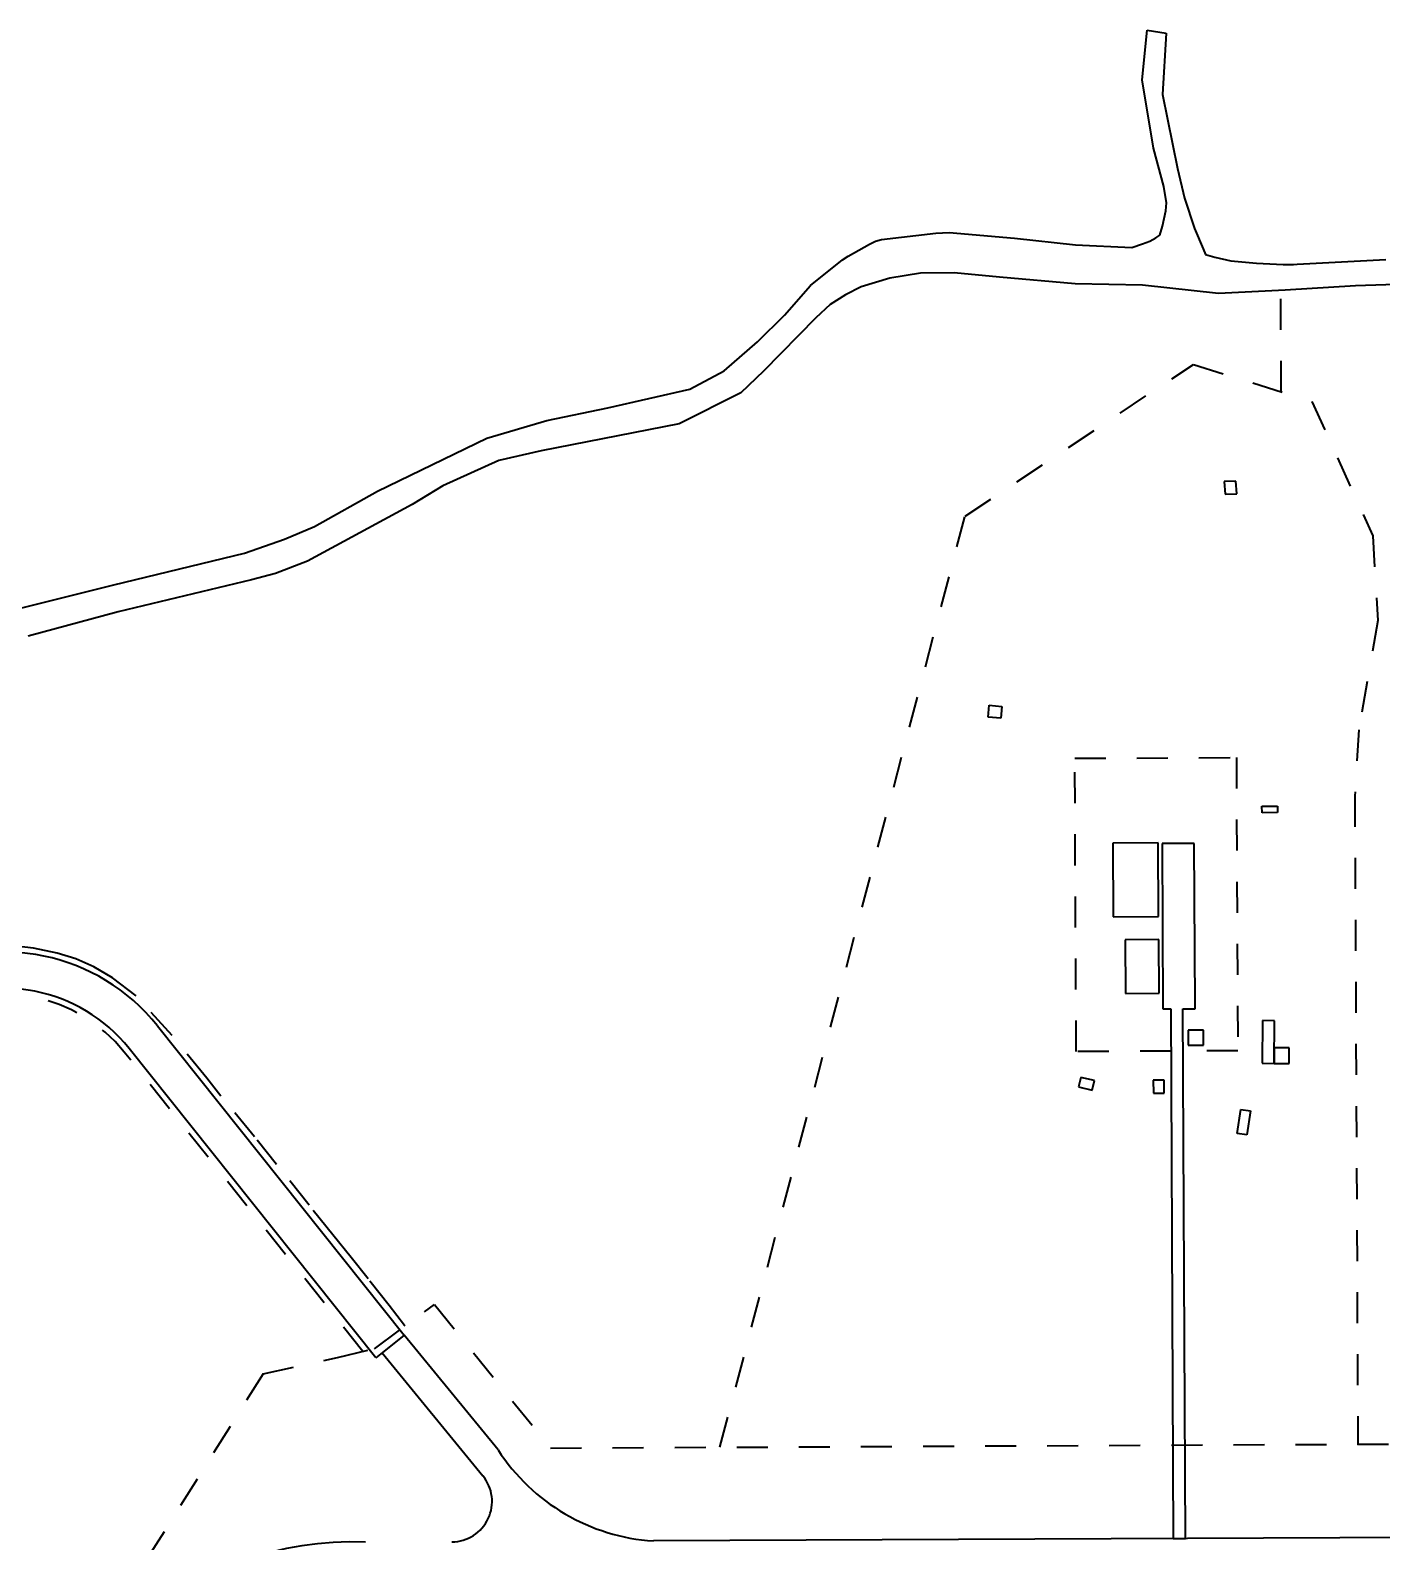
# Model space of a CAD drawing. Header units: metres. Extents: x 625987 to 635197, y 3048449 to 3066446.
# Drawn here: x 634611.332 to 634615.686, y 3063200.987 to 3063205.858 of the extents above; entities that cross this region are included whole.
import ezdxf

# ---------------------------------------------------------------- set-up
doc = ezdxf.new("R2010")
doc.units = ezdxf.units.M
doc.linetypes.add('DASHED', pattern=[0.75, 0.5, -0.25])
for name, color, linetype, lineweight in [('C-BLDG', 253, 'Continuous', 5), ('C-FENC-AIRF-SECU', 253, 'DASHED', 0), ('C-ROAD-AIRF', 253, 'Continuous', 5), ('C-ROAD-LAND', 253, 'Continuous', 9)]:
    doc.layers.add(name, color=color, linetype=linetype, lineweight=lineweight)

msp = doc.modelspace()

# ---------------------------------------------------------------- linework, layer by layer
at = {"layer": 'C-BLDG', "lineweight": 40}
for p, q in [((634615.2152, 3063204.4051, 24568986.0801), (634615.1778, 3063204.4036, 24568986.0801)), ((634615.2152, 3063204.4051, 24568986.0801), (634615.1778, 3063204.4036, 24568986.0801)), ((634615.1778, 3063204.4036, 24568986.0801), (634615.1814, 3063204.3624, 24568986.0801)), ((634615.1778, 3063204.4036, 24568986.0801), (634615.1814, 3063204.3624, 24568986.0801)), ((634615.2192, 3063204.3638, 24568986.0801), (634615.2152, 3063204.4051, 24568986.0801)), ((634615.2192, 3063204.3638, 24568986.0801), (634615.2152, 3063204.4051, 24568986.0801)), ((634615.1814, 3063204.3624, 24568986.0801), (634615.2192, 3063204.3638, 24568986.0801)), ((634615.1814, 3063204.3624, 24568986.0801), (634615.2192, 3063204.3638, 24568986.0801)), ((634614.4179, 3063203.6442, 24568986.0801), (634614.421, 3063203.6824, 24568986.0801)), ((634614.4179, 3063203.6442, 24568986.0801), (634614.421, 3063203.6824, 24568986.0801)), ((634614.421, 3063203.6824, 24568986.0801), (634614.462, 3063203.6781, 24568986.0801)), ((634614.421, 3063203.6824, 24568986.0801), (634614.462, 3063203.6781, 24568986.0801)), ((634614.462, 3063203.6781, 24568986.0801), (634614.4589, 3063203.6408, 24568986.0801)), ((634614.462, 3063203.6781, 24568986.0801), (634614.4589, 3063203.6408, 24568986.0801)), ((634614.4589, 3063203.6408, 24568986.0801), (634614.4179, 3063203.6442, 24568986.0801)), ((634614.4589, 3063203.6408, 24568986.0801), (634614.4179, 3063203.6442, 24568986.0801)), ((634615.3, 3063203.3363, 24568986.0801), (634615.2997, 3063203.3571, 24568986.0801)), ((634615.2997, 3063203.3571, 24568986.0801), (634615.2999, 3063203.3571, 24568986.0801)), ((634615.3, 3063203.3363, 24568986.0801), (634615.2997, 3063203.3571, 24568986.0801)), ((634615.2997, 3063203.3571, 24568986.0801), (634615.2999, 3063203.3571, 24568986.0801)), ((634615.2999, 3063203.3571, 24568986.0801), (634615.3495, 3063203.3578, 24568986.0801)), ((634615.2999, 3063203.3571, 24568986.0801), (634615.3495, 3063203.3578, 24568986.0801)), ((634615.3495, 3063203.337, 24568986.0801), (634615.3, 3063203.3363, 24568986.0801)), ((634615.3495, 3063203.337, 24568986.0801), (634615.3, 3063203.3363, 24568986.0801)), ((634615.3495, 3063203.3578, 24568986.0801), (634615.3495, 3063203.337, 24568986.0801)), ((634615.3495, 3063203.3578, 24568986.0801), (634615.3495, 3063203.337, 24568986.0801)), ((634614.9659, 3063203.2398, 24568986.0801), (634614.819, 3063203.2382, 24568986.0801)), ((634614.9659, 3063203.2398, 24568986.0801), (634614.819, 3063203.2382, 24568986.0801)), ((634614.819, 3063203.2382, 24568986.0801), (634614.8201, 3063203.0004, 24568986.0801)), ((634614.819, 3063203.2382, 24568986.0801), (634614.8201, 3063203.0004, 24568986.0801)), ((634614.967, 3063203.0019, 24568986.0801), (634614.9659, 3063203.2398, 24568986.0801)), ((634614.967, 3063203.0019, 24568986.0801), (634614.9659, 3063203.2398, 24568986.0801)), ((634614.8201, 3063203.0004, 24568986.0801), (634614.967, 3063203.0019, 24568986.0801)), ((634614.8201, 3063203.0004, 24568986.0801), (634614.967, 3063203.0019, 24568986.0801)), ((634614.9673, 3063202.9279, 24568986.0801), (634614.8594, 3063202.9268, 24568986.0801)), ((634614.9673, 3063202.9279, 24568986.0801), (634614.8594, 3063202.9268, 24568986.0801)), ((634614.8594, 3063202.9268, 24568986.0801), (634614.8606, 3063202.7539, 24568986.0801)), ((634614.8594, 3063202.9268, 24568986.0801), (634614.8606, 3063202.7539, 24568986.0801)), ((634614.9684, 3063202.755, 24568986.0801), (634614.9673, 3063202.9279, 24568986.0801)), ((634614.9684, 3063202.755, 24568986.0801), (634614.9673, 3063202.9279, 24568986.0801)), ((634614.8606, 3063202.7539, 24568986.0801), (634614.9684, 3063202.755, 24568986.0801)), ((634614.8606, 3063202.7539, 24568986.0801), (634614.9684, 3063202.755, 24568986.0801)), ((634615.3011, 3063202.6665, 24568986.0801), (634615.3003, 3063202.5288, 24568986.0801)), ((634615.3011, 3063202.6665, 24568986.0801), (634615.3003, 3063202.5288, 24568986.0801)), ((634615.3399, 3063202.6658, 24568986.0801), (634615.3011, 3063202.6665, 24568986.0801)), ((634615.3399, 3063202.6658, 24568986.0801), (634615.3011, 3063202.6665, 24568986.0801)), ((634615.3391, 3063202.5282, 24568986.0801), (634615.3399, 3063202.6658, 24568986.0801)), ((634615.3391, 3063202.5282, 24568986.0801), (634615.3399, 3063202.6658, 24568986.0801)), ((634615.111, 3063202.636, 24568986.0801), (634615.0621, 3063202.6353, 24568986.0801)), ((634615.111, 3063202.636, 24568986.0801), (634615.0621, 3063202.6353, 24568986.0801)), ((634615.0621, 3063202.6353, 24568986.0801), (634615.0621, 3063202.5869, 24568986.0801)), ((634615.0621, 3063202.6353, 24568986.0801), (634615.0621, 3063202.5869, 24568986.0801)), ((634615.111, 3063202.5876, 24568986.0801), (634615.111, 3063202.636, 24568986.0801)), ((634615.111, 3063202.5876, 24568986.0801), (634615.111, 3063202.636, 24568986.0801)), ((634615.0621, 3063202.5869, 24568986.0801), (634615.111, 3063202.5876, 24568986.0801)), ((634615.0621, 3063202.5869, 24568986.0801), (634615.111, 3063202.5876, 24568986.0801)), ((634615.3394, 3063202.5785, 24568986.0801), (634615.3391, 3063202.5282, 24568986.0801)), ((634615.3394, 3063202.5785, 24568986.0801), (634615.3391, 3063202.5282, 24568986.0801)), ((634615.3874, 3063202.5784, 24568986.0801), (634615.3394, 3063202.5785, 24568986.0801)), ((634615.3874, 3063202.5784, 24568986.0801), (634615.3394, 3063202.5785, 24568986.0801)), ((634615.3873, 3063202.5281, 24568986.0801), (634615.3874, 3063202.5784, 24568986.0801)), ((634615.3873, 3063202.5281, 24568986.0801), (634615.3874, 3063202.5784, 24568986.0801)), ((634615.3003, 3063202.5288, 24568986.0801), (634615.3391, 3063202.5282, 24568986.0801)), ((634615.3003, 3063202.5288, 24568986.0801), (634615.3391, 3063202.5282, 24568986.0801)), ((634615.3391, 3063202.5282, 24568986.0801), (634615.3873, 3063202.5281, 24568986.0801)), ((634615.3391, 3063202.5282, 24568986.0801), (634615.3873, 3063202.5281, 24568986.0801)), ((634614.716, 3063202.4835, 24568986.0801), (634614.7088, 3063202.4531, 24568986.0801)), ((634614.716, 3063202.4835, 24568986.0801), (634614.7088, 3063202.4531, 24568986.0801)), ((634614.7088, 3063202.4531, 24568986.0801), (634614.7533, 3063202.4426, 24568986.0801)), ((634614.7088, 3063202.4531, 24568986.0801), (634614.7533, 3063202.4426, 24568986.0801)), ((634614.7604, 3063202.473, 24568986.0801), (634614.716, 3063202.4835, 24568986.0801)), ((634614.7604, 3063202.473, 24568986.0801), (634614.716, 3063202.4835, 24568986.0801)), ((634614.7533, 3063202.4426, 24568986.0801), (634614.7604, 3063202.473, 24568986.0801)), ((634614.7533, 3063202.4426, 24568986.0801), (634614.7604, 3063202.473, 24568986.0801)), ((634614.7604, 3063202.473, 24568986.0801), (634614.7604, 3063202.473, 24568986.0801)), ((634614.7604, 3063202.473, 24568986.0801), (634614.7604, 3063202.473, 24568986.0801)), ((634614.9848, 3063202.475, 24568986.0801), (634614.9497, 3063202.4747, 24568986.0801)), ((634614.9848, 3063202.475, 24568986.0801), (634614.9497, 3063202.4747, 24568986.0801)), ((634614.9497, 3063202.4747, 24568986.0801), (634614.95, 3063202.4325, 24568986.0801)), ((634614.9497, 3063202.4747, 24568986.0801), (634614.95, 3063202.4325, 24568986.0801)), ((634614.9851, 3063202.4327, 24568986.0801), (634614.9848, 3063202.475, 24568986.0801)), ((634614.9851, 3063202.4327, 24568986.0801), (634614.9848, 3063202.475, 24568986.0801)), ((634614.95, 3063202.4325, 24568986.0801), (634614.9851, 3063202.4327, 24568986.0801)), ((634614.95, 3063202.4325, 24568986.0801), (634614.9851, 3063202.4327, 24568986.0801)), ((634615.2201, 3063202.303, 24568986.0801), (634615.2314, 3063202.3802, 24568986.0801)), ((634615.2201, 3063202.303, 24568986.0801), (634615.2314, 3063202.3802, 24568986.0801)), ((634615.2314, 3063202.3802, 24568986.0801), (634615.2625, 3063202.3757, 24568986.0801)), ((634615.2314, 3063202.3802, 24568986.0801), (634615.2625, 3063202.3757, 24568986.0801)), ((634615.2625, 3063202.3757, 24568986.0801), (634615.2512, 3063202.2985, 24568986.0801)), ((634615.2625, 3063202.3757, 24568986.0801), (634615.2512, 3063202.2985, 24568986.0801)), ((634615.2512, 3063202.2985, 24568986.0801), (634615.2201, 3063202.303, 24568986.0801)), ((634615.2512, 3063202.2985, 24568986.0801), (634615.2201, 3063202.303, 24568986.0801))]:
    msp.add_line(p, q, dxfattribs=at)
at = {"layer": 'C-FENC-AIRF-SECU', "lineweight": 40, "ltscale": 0.2}
for p, q in [((634615.3592, 3063204.9924, 24568986.0801), (634615.3606, 3063204.6929, 24568986.0801)), ((634615.3592, 3063204.9924, 24568986.0801), (634615.3606, 3063204.6929, 24568986.0801)), ((634614.3432, 3063204.2918, 24568986.0801), (634615.0789, 3063204.7807, 24568986.0801)), ((634614.3432, 3063204.2918, 24568986.0801), (634615.0789, 3063204.7807, 24568986.0801)), ((634615.0789, 3063204.7807, 24568986.0801), (634615.4608, 3063204.6617, 24568986.0801)), ((634615.0789, 3063204.7807, 24568986.0801), (634615.4608, 3063204.6617, 24568986.0801)), ((634615.4608, 3063204.6617, 24568986.0801), (634615.6564, 3063204.2285, 24568986.0801)), ((634615.4608, 3063204.6617, 24568986.0801), (634615.6564, 3063204.2285, 24568986.0801)), ((634613.5539, 3063201.2915, 24568986.0801), (634614.3432, 3063204.2918, 24568986.0801)), ((634613.5539, 3063201.2915, 24568986.0801), (634614.3432, 3063204.2918, 24568986.0801)), ((634615.6564, 3063204.2285, 24568986.0801), (634615.673, 3063203.9557, 24568986.0801)), ((634615.6564, 3063204.2285, 24568986.0801), (634615.673, 3063203.9557, 24568986.0801)), ((634615.673, 3063203.9557, 24568986.0801), (634615.6116, 3063203.6038, 24568986.0801)), ((634615.673, 3063203.9557, 24568986.0801), (634615.6116, 3063203.6038, 24568986.0801)), ((634615.6116, 3063203.6038, 24568986.0801), (634615.5989, 3063203.3912, 24568986.0801)), ((634615.6116, 3063203.6038, 24568986.0801), (634615.5989, 3063203.3912, 24568986.0801)), ((634614.6969, 3063203.5116, 24568986.0801), (634615.2173, 3063203.5141, 24568986.0801)), ((634614.6969, 3063203.5116, 24568986.0801), (634615.2173, 3063203.5141, 24568986.0801)), ((634614.7014, 3063202.5667, 24568986.0801), (634614.6969, 3063203.5116, 24568986.0801)), ((634614.7014, 3063202.5667, 24568986.0801), (634614.6969, 3063203.5116, 24568986.0801)), ((634615.2173, 3063203.5141, 24568986.0801), (634615.2218, 3063202.5691, 24568986.0801)), ((634615.2173, 3063203.5141, 24568986.0801), (634615.2218, 3063202.5691, 24568986.0801)), ((634615.5989, 3063203.3912, 24568986.0801), (634615.6088, 3063201.2989, 24568986.0801)), ((634615.5989, 3063203.3912, 24568986.0801), (634615.6088, 3063201.2989, 24568986.0801)), ((634611.3423, 3063202.8995, 24568986.0801), (634611.2863, 3063202.9068, 24568986.0801)), ((634611.3423, 3063202.8995, 24568986.0801), (634611.2863, 3063202.9068, 24568986.0801)), ((634611.4188, 3063202.8841, 24568986.0801), (634611.3423, 3063202.8995, 24568986.0801)), ((634611.4188, 3063202.8841, 24568986.0801), (634611.3423, 3063202.8995, 24568986.0801)), ((634611.4784, 3063202.865, 24568986.0801), (634611.4188, 3063202.8841, 24568986.0801)), ((634611.4784, 3063202.865, 24568986.0801), (634611.4188, 3063202.8841, 24568986.0801)), ((634611.5366, 3063202.8393, 24568986.0801), (634611.4784, 3063202.865, 24568986.0801)), ((634611.5366, 3063202.8393, 24568986.0801), (634611.4784, 3063202.865, 24568986.0801)), ((634611.5967, 3063202.8044, 24568986.0801), (634611.5366, 3063202.8393, 24568986.0801)), ((634611.5967, 3063202.8044, 24568986.0801), (634611.5366, 3063202.8393, 24568986.0801)), ((634611.6729, 3063202.7458, 24568986.0801), (634611.5967, 3063202.8044, 24568986.0801)), ((634611.6729, 3063202.7458, 24568986.0801), (634611.5967, 3063202.8044, 24568986.0801)), ((634611.7889, 3063202.618, 24568986.0801), (634611.6729, 3063202.7458, 24568986.0801)), ((634611.7889, 3063202.618, 24568986.0801), (634611.6729, 3063202.7458, 24568986.0801)), ((634611.9007, 3063202.481, 24568986.0801), (634611.7889, 3063202.618, 24568986.0801)), ((634611.9007, 3063202.481, 24568986.0801), (634611.7889, 3063202.618, 24568986.0801)), ((634612.4036, 3063201.6004, 24568986.0801), (634611.635, 3063202.5647, 24568986.0801)), ((634612.4036, 3063201.6004, 24568986.0801), (634611.635, 3063202.5647, 24568986.0801)), ((634615.007, 3063202.5682, 24568986.0801), (634614.7014, 3063202.5667, 24568986.0801)), ((634615.007, 3063202.5682, 24568986.0801), (634614.7014, 3063202.5667, 24568986.0801)), ((634615.2218, 3063202.5691, 24568986.0801), (634615.0435, 3063202.5682, 24568986.0801)), ((634615.2218, 3063202.5691, 24568986.0801), (634615.0435, 3063202.5682, 24568986.0801)), ((634611.9464, 3063202.4232, 24568986.0801), (634611.9007, 3063202.481, 24568986.0801)), ((634611.9464, 3063202.4232, 24568986.0801), (634611.9007, 3063202.481, 24568986.0801)), ((634612.0541, 3063202.2918, 24568986.0801), (634611.9464, 3063202.4232, 24568986.0801)), ((634612.0541, 3063202.2918, 24568986.0801), (634611.9464, 3063202.4232, 24568986.0801)), ((634612.1257, 3063202.2032, 24568986.0801), (634612.0541, 3063202.2918, 24568986.0801)), ((634612.1257, 3063202.2032, 24568986.0801), (634612.0541, 3063202.2918, 24568986.0801)), ((634612.2303, 3063202.0714, 24568986.0801), (634612.1257, 3063202.2032, 24568986.0801)), ((634612.2303, 3063202.0714, 24568986.0801), (634612.1257, 3063202.2032, 24568986.0801)), ((634612.3062, 3063201.9761, 24568986.0801), (634612.2303, 3063202.0714, 24568986.0801)), ((634612.3062, 3063201.9761, 24568986.0801), (634612.2303, 3063202.0714, 24568986.0801)), ((634612.3654, 3063201.9028, 24568986.0801), (634612.3062, 3063201.9761, 24568986.0801)), ((634612.3654, 3063201.9028, 24568986.0801), (634612.3062, 3063201.9761, 24568986.0801)), ((634612.4202, 3063201.8338, 24568986.0801), (634612.3654, 3063201.9028, 24568986.0801)), ((634612.4202, 3063201.8338, 24568986.0801), (634612.3654, 3063201.9028, 24568986.0801)), ((634612.4883, 3063201.7485, 24568986.0801), (634612.4202, 3063201.8338, 24568986.0801)), ((634612.4883, 3063201.7485, 24568986.0801), (634612.4202, 3063201.8338, 24568986.0801)), ((634612.4412, 3063201.6092, 24568986.0801), (634612.6346, 3063201.7513, 24568986.0801)), ((634612.4412, 3063201.6092, 24568986.0801), (634612.6346, 3063201.7513, 24568986.0801)), ((634612.5376, 3063201.684, 24568986.0801), (634612.4883, 3063201.7485, 24568986.0801)), ((634612.5376, 3063201.684, 24568986.0801), (634612.4883, 3063201.7485, 24568986.0801)), ((634612.6346, 3063201.7513, 24568986.0801), (634613.0079, 3063201.289, 24568986.0801)), ((634612.6346, 3063201.7513, 24568986.0801), (634613.0079, 3063201.289, 24568986.0801)), ((634612.5395, 3063201.6814, 24568986.0801), (634612.5376, 3063201.684, 24568986.0801)), ((634612.5395, 3063201.6814, 24568986.0801), (634612.5376, 3063201.684, 24568986.0801)), ((634612.0823, 3063201.5277, 24568986.0801), (634612.3217, 3063201.5812, 24568986.0801)), ((634612.0823, 3063201.5277, 24568986.0801), (634612.3217, 3063201.5812, 24568986.0801)), ((634612.3217, 3063201.5812, 24568986.0801), (634612.4412, 3063201.6092, 24568986.0801)), ((634612.3217, 3063201.5812, 24568986.0801), (634612.4412, 3063201.6092, 24568986.0801)), ((634612.0823, 3063201.5277, 24568986.0801), (634611.6273, 3063200.8027, 24568986.0801)), ((634612.0823, 3063201.5277, 24568986.0801), (634611.6273, 3063200.8027, 24568986.0801)), ((634613.0079, 3063201.289, 24568986.0801), (634616.4197, 3063201.3052, 24568986.0801)), ((634613.0079, 3063201.289, 24568986.0801), (634616.4197, 3063201.3052, 24568986.0801))]:
    msp.add_line(p, q, dxfattribs=at)
msp.add_ellipse((634611.2487, 3063202.2568, 24568986.0801), major_axis=(0.3493, 0.3493), ratio=1, start_param=6.170695, end_param=8.990334, dxfattribs=at)
msp.add_ellipse((634611.2487, 3063202.2568, 24568986.0801), major_axis=(0.3493, 0.3493), ratio=1, start_param=6.170695, end_param=8.990334, dxfattribs=at)
at = {"layer": 'C-ROAD-AIRF', "lineweight": 40}
for p, q in [((634615.0819, 3063203.2376, 24568986.0801), (634614.9779, 3063203.2371, 24568986.0801)), ((634615.0819, 3063203.2376, 24568986.0801), (634614.9779, 3063203.2371, 24568986.0801)), ((634614.9779, 3063203.2371, 24568986.0801), (634614.9804, 3063202.7043, 24568986.0801)), ((634614.9779, 3063203.2371, 24568986.0801), (634614.9804, 3063202.7043, 24568986.0801)), ((634615.0843, 3063202.7178, 24568986.0801), (634615.0819, 3063203.2376, 24568986.0801)), ((634615.0843, 3063202.7178, 24568986.0801), (634615.0819, 3063203.2376, 24568986.0801)), ((634614.9804, 3063202.7043, 24568986.0801), (634615.0059, 3063202.7044, 24568986.0801)), ((634614.9804, 3063202.7043, 24568986.0801), (634615.0059, 3063202.7044, 24568986.0801)), ((634614.9804, 3063202.7043, 24568986.0801), (634614.9804, 3063202.7043, 24568986.0801)), ((634614.9804, 3063202.7043, 24568986.0801), (634614.9804, 3063202.7043, 24568986.0801)), ((634615.0059, 3063202.7044, 24568986.0801), (634615.014, 3063200.9974, 24568986.0801)), ((634615.0059, 3063202.7044, 24568986.0801), (634615.014, 3063200.9974, 24568986.0801)), ((634615.0449, 3063202.7046, 24568986.0801), (634615.0844, 3063202.7048, 24568986.0801)), ((634615.0449, 3063202.7046, 24568986.0801), (634615.0844, 3063202.7048, 24568986.0801)), ((634615.053, 3063200.9975, 24568986.0801), (634615.0449, 3063202.7046, 24568986.0801)), ((634615.053, 3063200.9975, 24568986.0801), (634615.0449, 3063202.7046, 24568986.0801)), ((634615.0844, 3063202.7048, 24568986.0801), (634615.0843, 3063202.7178, 24568986.0801)), ((634615.0844, 3063202.7048, 24568986.0801), (634615.0843, 3063202.7178, 24568986.0801)), ((634612.5366, 3063201.6524, 24568986.0801), (634612.4654, 3063201.5958, 24568986.0801)), ((634612.5366, 3063201.6524, 24568986.0801), (634612.4654, 3063201.5958, 24568986.0801)), ((634612.839, 3063201.2834, 24568986.0801), (634612.5366, 3063201.6524, 24568986.0801)), ((634612.839, 3063201.2834, 24568986.0801), (634612.5366, 3063201.6524, 24568986.0801)), ((634612.4654, 3063201.5958, 24568986.0801), (634612.7902, 3063201.1993, 24568986.0801)), ((634612.4654, 3063201.5958, 24568986.0801), (634612.7902, 3063201.1993, 24568986.0801)), ((634616.3248, 3063201.0033, 24568986.0801), (634613.3393, 3063200.9898, 24568986.0801)), ((634616.3248, 3063201.0033, 24568986.0801), (634613.3393, 3063200.9898, 24568986.0801)), ((634615.014, 3063200.9974, 24568986.0801), (634615.053, 3063200.9975, 24568986.0801)), ((634615.014, 3063200.9974, 24568986.0801), (634615.053, 3063200.9975, 24568986.0801))]:
    msp.add_line(p, q, dxfattribs=at)
for centre, major_axis, start_param, end_param in [((634613.3811, 3063201.6342, 24568986.0801), (0.4567, 0.4567), 2.930544, 3.862119), ((634613.3811, 3063201.6342, 24568986.0801), (0.4567, 0.4567), 2.930544, 3.862119), ((634612.6897, 3063201.1169, 24568986.0801), (0.0919, 0.0919), 3.931729, 6.184208), ((634612.6897, 3063201.1169, 24568986.0801), (0.0919, 0.0919), 3.931729, 6.184208), ((634612.3675, 3063199.9587, 24568986.0801), (-0.7269, 0.7269), -0.828296, 0.722305), ((634612.3675, 3063199.9587, 24568986.0801), (-0.7269, 0.7269), -0.828296, 0.722305)]:
    msp.add_ellipse(centre, major_axis=major_axis, ratio=1, start_param=start_param, end_param=end_param, dxfattribs=at)
at = {"layer": 'C-ROAD-LAND', "lineweight": 40}
for p, q in [((634614.9142, 3063205.6977, 24568986.0801), (634614.9304, 3063205.8579, 24568986.0801)), ((634614.9142, 3063205.6977, 24568986.0801), (634614.9304, 3063205.8579, 24568986.0801)), ((634614.9304, 3063205.8579, 24568986.0801), (634614.9911, 3063205.8482, 24568986.0801)), ((634614.9304, 3063205.8579, 24568986.0801), (634614.9911, 3063205.8482, 24568986.0801)), ((634614.9911, 3063205.8482, 24568986.0801), (634614.9795, 3063205.6505, 24568986.0801)), ((634614.9911, 3063205.8482, 24568986.0801), (634614.9795, 3063205.6505, 24568986.0801)), ((634614.9508, 3063205.478, 24568986.0801), (634614.9142, 3063205.6977, 24568986.0801)), ((634614.9508, 3063205.478, 24568986.0801), (634614.9142, 3063205.6977, 24568986.0801)), ((634614.9795, 3063205.6505, 24568986.0801), (634615.0282, 3063205.4124, 24568986.0801)), ((634614.9795, 3063205.6505, 24568986.0801), (634615.0282, 3063205.4124, 24568986.0801)), ((634614.9833, 3063205.3541, 24568986.0801), (634614.9508, 3063205.478, 24568986.0801)), ((634614.9833, 3063205.3541, 24568986.0801), (634614.9508, 3063205.478, 24568986.0801)), ((634615.0282, 3063205.4124, 24568986.0801), (634615.0507, 3063205.3171, 24568986.0801)), ((634615.0282, 3063205.4124, 24568986.0801), (634615.0507, 3063205.3171, 24568986.0801)), ((634614.9918, 3063205.3013, 24568986.0801), (634614.9833, 3063205.3541, 24568986.0801)), ((634614.9918, 3063205.3013, 24568986.0801), (634614.9833, 3063205.3541, 24568986.0801)), ((634615.0507, 3063205.3171, 24568986.0801), (634615.0825, 3063205.2195, 24568986.0801)), ((634615.0507, 3063205.3171, 24568986.0801), (634615.0825, 3063205.2195, 24568986.0801)), ((634614.9797, 3063205.2265, 24568986.0801), (634614.9906, 3063205.2757, 24568986.0801)), ((634614.9797, 3063205.2265, 24568986.0801), (634614.9906, 3063205.2757, 24568986.0801)), ((634614.9906, 3063205.2757, 24568986.0801), (634614.9918, 3063205.3013, 24568986.0801)), ((634614.9906, 3063205.2757, 24568986.0801), (634614.9918, 3063205.3013, 24568986.0801)), ((634614.971, 3063205.1975, 24568986.0801), (634614.9797, 3063205.2265, 24568986.0801)), ((634614.971, 3063205.1975, 24568986.0801), (634614.9797, 3063205.2265, 24568986.0801)), ((634615.0825, 3063205.2195, 24568986.0801), (634615.1102, 3063205.1533, 24568986.0801)), ((634615.0825, 3063205.2195, 24568986.0801), (634615.1102, 3063205.1533, 24568986.0801)), ((634614.0355, 3063205.1688, 24568986.0801), (634614.0545, 3063205.1785, 24568986.0801)), ((634614.0355, 3063205.1688, 24568986.0801), (634614.0545, 3063205.1785, 24568986.0801)), ((634614.0545, 3063205.1785, 24568986.0801), (634614.0737, 3063205.1833, 24568986.0801)), ((634614.0545, 3063205.1785, 24568986.0801), (634614.0737, 3063205.1833, 24568986.0801)), ((634614.0737, 3063205.1833, 24568986.0801), (634614.2494, 3063205.2042, 24568986.0801)), ((634614.0737, 3063205.1833, 24568986.0801), (634614.2494, 3063205.2042, 24568986.0801)), ((634614.2494, 3063205.2042, 24568986.0801), (634614.2925, 3063205.2061, 24568986.0801)), ((634614.2494, 3063205.2042, 24568986.0801), (634614.2925, 3063205.2061, 24568986.0801)), ((634614.2925, 3063205.2061, 24568986.0801), (634614.5025, 3063205.1883, 24568986.0801)), ((634614.2925, 3063205.2061, 24568986.0801), (634614.5025, 3063205.1883, 24568986.0801)), ((634614.5025, 3063205.1883, 24568986.0801), (634614.6992, 3063205.166, 24568986.0801)), ((634614.5025, 3063205.1883, 24568986.0801), (634614.6992, 3063205.166, 24568986.0801)), ((634614.915, 3063205.1694, 24568986.0801), (634614.9382, 3063205.1782, 24568986.0801)), ((634614.915, 3063205.1694, 24568986.0801), (634614.9382, 3063205.1782, 24568986.0801)), ((634614.9382, 3063205.1782, 24568986.0801), (634614.958, 3063205.1886, 24568986.0801)), ((634614.9382, 3063205.1782, 24568986.0801), (634614.958, 3063205.1886, 24568986.0801)), ((634614.958, 3063205.1886, 24568986.0801), (634614.971, 3063205.1975, 24568986.0801)), ((634614.958, 3063205.1886, 24568986.0801), (634614.971, 3063205.1975, 24568986.0801)), ((634613.9481, 3063205.1182, 24568986.0801), (634613.9666, 3063205.1296, 24568986.0801)), ((634613.9481, 3063205.1182, 24568986.0801), (634613.9666, 3063205.1296, 24568986.0801)), ((634613.9666, 3063205.1296, 24568986.0801), (634614.0355, 3063205.1688, 24568986.0801)), ((634613.9666, 3063205.1296, 24568986.0801), (634614.0355, 3063205.1688, 24568986.0801)), ((634614.6992, 3063205.166, 24568986.0801), (634614.8803, 3063205.1581, 24568986.0801)), ((634614.6992, 3063205.166, 24568986.0801), (634614.8803, 3063205.1581, 24568986.0801)), ((634614.8803, 3063205.1581, 24568986.0801), (634614.915, 3063205.1694, 24568986.0801)), ((634614.8803, 3063205.1581, 24568986.0801), (634614.915, 3063205.1694, 24568986.0801)), ((634615.1102, 3063205.1533, 24568986.0801), (634615.1182, 3063205.1348, 24568986.0801)), ((634615.1102, 3063205.1533, 24568986.0801), (634615.1182, 3063205.1348, 24568986.0801)), ((634615.1182, 3063205.1348, 24568986.0801), (634615.148, 3063205.1269, 24568986.0801)), ((634615.1182, 3063205.1348, 24568986.0801), (634615.148, 3063205.1269, 24568986.0801)), ((634615.148, 3063205.1269, 24568986.0801), (634615.1994, 3063205.1145, 24568986.0801)), ((634615.148, 3063205.1269, 24568986.0801), (634615.1994, 3063205.1145, 24568986.0801)), ((634613.8458, 3063205.0349, 24568986.0801), (634613.9481, 3063205.1182, 24568986.0801)), ((634613.8458, 3063205.0349, 24568986.0801), (634613.9481, 3063205.1182, 24568986.0801)), ((634614.2001, 3063205.0754, 24568986.0801), (634614.1007, 3063205.0587, 24568986.0801)), ((634614.2001, 3063205.0754, 24568986.0801), (634614.1007, 3063205.0587, 24568986.0801)), ((634614.308, 3063205.0766, 24568986.0801), (634614.2001, 3063205.0754, 24568986.0801)), ((634614.308, 3063205.0766, 24568986.0801), (634614.2001, 3063205.0754, 24568986.0801)), ((634614.4548, 3063205.0623, 24568986.0801), (634614.308, 3063205.0766, 24568986.0801)), ((634614.4548, 3063205.0623, 24568986.0801), (634614.308, 3063205.0766, 24568986.0801)), ((634615.1994, 3063205.1145, 24568986.0801), (634615.2826, 3063205.1073, 24568986.0801)), ((634615.1994, 3063205.1145, 24568986.0801), (634615.2826, 3063205.1073, 24568986.0801)), ((634615.2826, 3063205.1073, 24568986.0801), (634615.3686, 3063205.1028, 24568986.0801)), ((634615.2826, 3063205.1073, 24568986.0801), (634615.3686, 3063205.1028, 24568986.0801)), ((634615.3686, 3063205.1028, 24568986.0801), (634615.4013, 3063205.1029, 24568986.0801)), ((634615.3686, 3063205.1028, 24568986.0801), (634615.4013, 3063205.1029, 24568986.0801)), ((634615.4013, 3063205.1029, 24568986.0801), (634615.4133, 3063205.1037, 24568986.0801)), ((634615.4013, 3063205.1029, 24568986.0801), (634615.4133, 3063205.1037, 24568986.0801)), ((634615.4133, 3063205.1037, 24568986.0801), (634615.6984, 3063205.119, 24568986.0801)), ((634615.4133, 3063205.1037, 24568986.0801), (634615.6984, 3063205.119, 24568986.0801)), ((634613.7614, 3063204.9396, 24568986.0801), (634613.8458, 3063205.0349, 24568986.0801)), ((634613.7614, 3063204.9396, 24568986.0801), (634613.8458, 3063205.0349, 24568986.0801)), ((634614.0091, 3063205.0312, 24568986.0801), (634613.9579, 3063205.0047, 24568986.0801)), ((634614.0091, 3063205.0312, 24568986.0801), (634613.9579, 3063205.0047, 24568986.0801)), ((634614.1007, 3063205.0587, 24568986.0801), (634614.0091, 3063205.0312, 24568986.0801)), ((634614.1007, 3063205.0587, 24568986.0801), (634614.0091, 3063205.0312, 24568986.0801)), ((634614.6979, 3063205.0411, 24568986.0801), (634614.4548, 3063205.0623, 24568986.0801)), ((634614.6979, 3063205.0411, 24568986.0801), (634614.4548, 3063205.0623, 24568986.0801)), ((634614.9154, 3063205.036, 24568986.0801), (634614.6979, 3063205.0411, 24568986.0801)), ((634614.9154, 3063205.036, 24568986.0801), (634614.6979, 3063205.0411, 24568986.0801)), ((634615.16, 3063205.009, 24568986.0801), (634614.9154, 3063205.036, 24568986.0801)), ((634615.16, 3063205.009, 24568986.0801), (634614.9154, 3063205.036, 24568986.0801)), ((634615.601, 3063205.0339, 24568986.0801), (634615.3743, 3063205.0199, 24568986.0801)), ((634615.601, 3063205.0339, 24568986.0801), (634615.3743, 3063205.0199, 24568986.0801)), ((634615.814, 3063205.0418, 24568986.0801), (634615.601, 3063205.0339, 24568986.0801)), ((634615.814, 3063205.0418, 24568986.0801), (634615.601, 3063205.0339, 24568986.0801)), ((634613.9579, 3063205.0047, 24568986.0801), (634613.9087, 3063204.9746, 24568986.0801)), ((634613.9579, 3063205.0047, 24568986.0801), (634613.9087, 3063204.9746, 24568986.0801)), ((634615.3743, 3063205.0199, 24568986.0801), (634615.16, 3063205.009, 24568986.0801)), ((634615.3743, 3063205.0199, 24568986.0801), (634615.16, 3063205.009, 24568986.0801)), ((634613.6747, 3063204.8543, 24568986.0801), (634613.7614, 3063204.9396, 24568986.0801)), ((634613.6747, 3063204.8543, 24568986.0801), (634613.7614, 3063204.9396, 24568986.0801)), ((634613.8626, 3063204.931, 24568986.0801), (634613.694, 3063204.7593, 24568986.0801)), ((634613.8626, 3063204.931, 24568986.0801), (634613.694, 3063204.7593, 24568986.0801)), ((634613.9087, 3063204.9746, 24568986.0801), (634613.8626, 3063204.931, 24568986.0801)), ((634613.9087, 3063204.9746, 24568986.0801), (634613.8626, 3063204.931, 24568986.0801)), ((634613.5677, 3063204.7598, 24568986.0801), (634613.6747, 3063204.8543, 24568986.0801)), ((634613.5677, 3063204.7598, 24568986.0801), (634613.6747, 3063204.8543, 24568986.0801)), ((634613.4572, 3063204.7008, 24568986.0801), (634613.5677, 3063204.7598, 24568986.0801)), ((634613.4572, 3063204.7008, 24568986.0801), (634613.5677, 3063204.7598, 24568986.0801)), ((634613.694, 3063204.7593, 24568986.0801), (634613.6207, 3063204.6892, 24568986.0801)), ((634613.694, 3063204.7593, 24568986.0801), (634613.6207, 3063204.6892, 24568986.0801)), ((634613.1921, 3063204.6414, 24568986.0801), (634613.4572, 3063204.7008, 24568986.0801)), ((634613.1921, 3063204.6414, 24568986.0801), (634613.4572, 3063204.7008, 24568986.0801)), ((634613.6207, 3063204.6892, 24568986.0801), (634613.4225, 3063204.5892, 24568986.0801)), ((634613.6207, 3063204.6892, 24568986.0801), (634613.4225, 3063204.5892, 24568986.0801)), ((634612.9961, 3063204.6001, 24568986.0801), (634613.1921, 3063204.6414, 24568986.0801)), ((634612.9961, 3063204.6001, 24568986.0801), (634613.1921, 3063204.6414, 24568986.0801)), ((634612.803, 3063204.5436, 24568986.0801), (634612.9961, 3063204.6001, 24568986.0801)), ((634612.803, 3063204.5436, 24568986.0801), (634612.9961, 3063204.6001, 24568986.0801)), ((634613.4225, 3063204.5892, 24568986.0801), (634612.9779, 3063204.5029, 24568986.0801)), ((634613.4225, 3063204.5892, 24568986.0801), (634612.9779, 3063204.5029, 24568986.0801)), ((634612.4501, 3063204.3725, 24568986.0801), (634612.803, 3063204.5436, 24568986.0801)), ((634612.4501, 3063204.3725, 24568986.0801), (634612.803, 3063204.5436, 24568986.0801)), ((634612.9779, 3063204.5029, 24568986.0801), (634612.8411, 3063204.4714, 24568986.0801)), ((634612.9779, 3063204.5029, 24568986.0801), (634612.8411, 3063204.4714, 24568986.0801)), ((634612.8411, 3063204.4714, 24568986.0801), (634612.6608, 3063204.3896, 24568986.0801)), ((634612.8411, 3063204.4714, 24568986.0801), (634612.6608, 3063204.3896, 24568986.0801)), ((634612.2476, 3063204.2591, 24568986.0801), (634612.4501, 3063204.3725, 24568986.0801)), ((634612.2476, 3063204.2591, 24568986.0801), (634612.4501, 3063204.3725, 24568986.0801)), ((634612.6608, 3063204.3896, 24568986.0801), (634612.562, 3063204.3299, 24568986.0801)), ((634612.6608, 3063204.3896, 24568986.0801), (634612.562, 3063204.3299, 24568986.0801)), ((634612.562, 3063204.3299, 24568986.0801), (634612.2256, 3063204.1466, 24568986.0801)), ((634612.562, 3063204.3299, 24568986.0801), (634612.2256, 3063204.1466, 24568986.0801)), ((634612.1506, 3063204.2177, 24568986.0801), (634612.2476, 3063204.2591, 24568986.0801)), ((634612.1506, 3063204.2177, 24568986.0801), (634612.2476, 3063204.2591, 24568986.0801)), ((634612.0225, 3063204.1725, 24568986.0801), (634612.1506, 3063204.2177, 24568986.0801)), ((634612.0225, 3063204.1725, 24568986.0801), (634612.1506, 3063204.2177, 24568986.0801)), ((634611.6014, 3063204.0706, 24568986.0801), (634612.0225, 3063204.1725, 24568986.0801)), ((634611.6014, 3063204.0706, 24568986.0801), (634612.0225, 3063204.1725, 24568986.0801)), ((634612.1218, 3063204.1073, 24568986.0801), (634612.0445, 3063204.0866, 24568986.0801)), ((634612.1218, 3063204.1073, 24568986.0801), (634612.0445, 3063204.0866, 24568986.0801)), ((634612.2256, 3063204.1466, 24568986.0801), (634612.1218, 3063204.1073, 24568986.0801)), ((634612.2256, 3063204.1466, 24568986.0801), (634612.1218, 3063204.1073, 24568986.0801)), ((634611.2795, 3063203.9906, 24568986.0801), (634611.6014, 3063204.0706, 24568986.0801)), ((634611.2795, 3063203.9906, 24568986.0801), (634611.6014, 3063204.0706, 24568986.0801)), ((634612.0445, 3063204.0866, 24568986.0801), (634611.6151, 3063203.9842, 24568986.0801)), ((634612.0445, 3063204.0866, 24568986.0801), (634611.6151, 3063203.9842, 24568986.0801)), ((634611.6151, 3063203.9842, 24568986.0801), (634611.3248, 3063203.9051, 24568986.0801)), ((634611.6151, 3063203.9842, 24568986.0801), (634611.3248, 3063203.9051, 24568986.0801)), ((634611.7417, 3063202.6498, 24568986.0801), (634612.5366, 3063201.6524, 24568986.0801)), ((634611.7417, 3063202.6498, 24568986.0801), (634612.5366, 3063201.6524, 24568986.0801)), ((634612.4451, 3063201.5796, 24568986.0801), (634611.6502, 3063202.5769, 24568986.0801)), ((634612.4451, 3063201.5796, 24568986.0801), (634611.6502, 3063202.5769, 24568986.0801)), ((634612.5366, 3063201.6524, 24568986.0801), (634612.4451, 3063201.5796, 24568986.0801)), ((634612.5366, 3063201.6524, 24568986.0801), (634612.4451, 3063201.5796, 24568986.0801))]:
    msp.add_line(p, q, dxfattribs=at)
for major_axis, start_param, end_param in [((-0.4458, 0.4458), 4.599899, 5.988848), ((-0.4458, 0.4458), 4.599899, 5.988848), ((0.3631, 0.3631), 6.170695, 8.99235), ((0.3631, 0.3631), 6.170695, 8.99235)]:
    msp.add_ellipse((634611.2487, 3063202.2568, 24568986.0801), major_axis=major_axis, ratio=1, start_param=start_param, end_param=end_param, dxfattribs=at)

doc.saveas('drawing.dxf')
